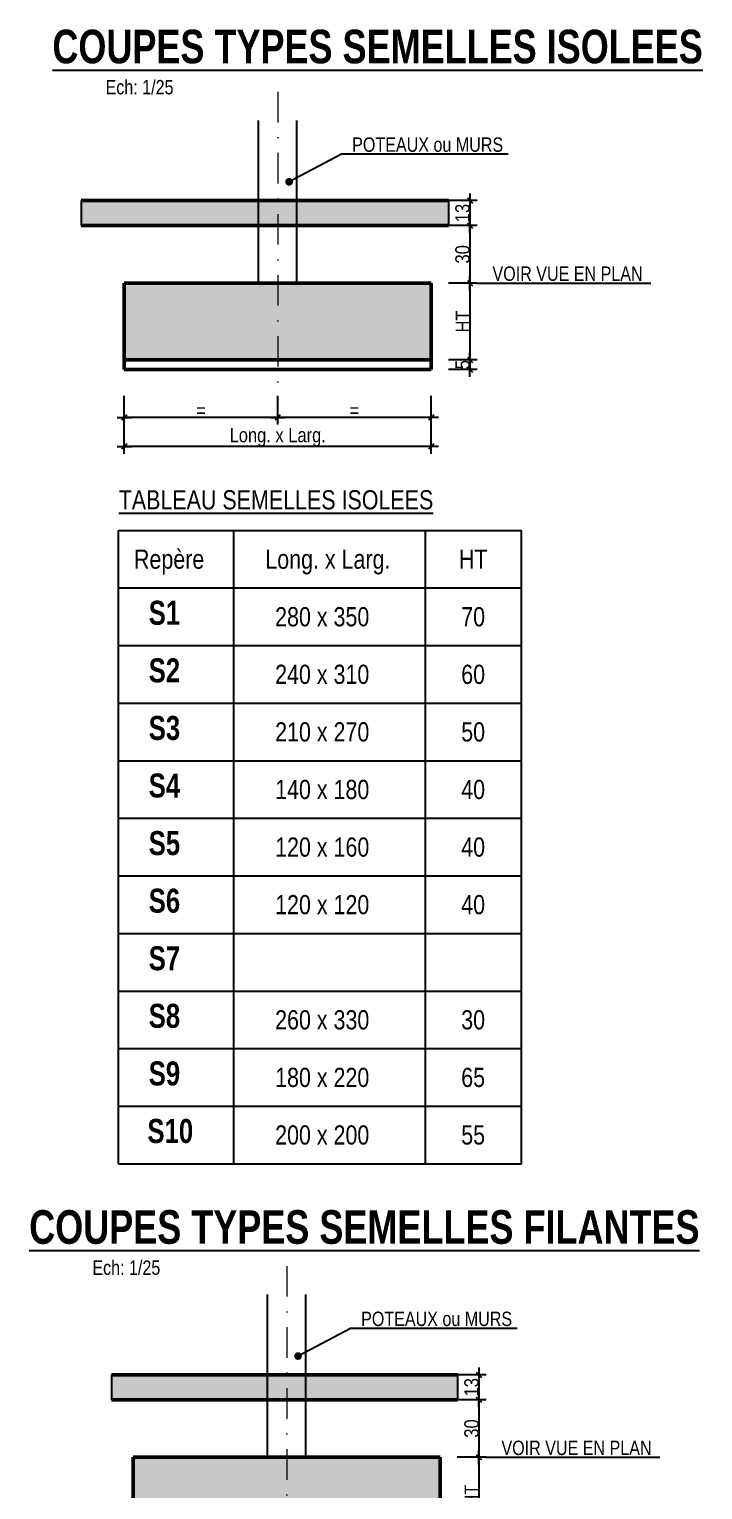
# Model space of a CAD drawing. Header units: centimetres. Extents: x 16433 to 114398, y -50094 to -12305.
# Drawn here: x 26741 to 27443, y -38168 to -36646 of the extents above; entities that cross this region are included whole.
import ezdxf
from ezdxf.enums import TextEntityAlignment as Align

# ---------------------------------------------------------------- set-up
doc = ezdxf.new("R2010")
doc.units = ezdxf.units.CM
doc.header["$LTSCALE"] = 0.5
doc.linetypes.add('TIRETPT2', pattern=[12.7, 6.35, -3.175, 0, -3.175])
doc.linetypes.add('TIRETPTX2', pattern=[50.8, 25.4, -12.7, 0, -12.7])
doc.layers.get('DEFPOINTS').update_dxf_attribs({"linetype": 'CONTINUOUS'})
for name, color, linetype in [('01_cote_gen', 4, 'CONTINUOUS'), ('01_linteaux', 2, 'CONTINUOUS'), ('01_poch_murs', 253, 'CONTINUOUS'), ('01_poch_poteaux', 250, 'CONTINUOUS'), ('01_texte', 230, 'CONTINUOUS'), ('AA_COTES', 2, 'CONTINUOUS')]:
    doc.layers.add(name, color=color, linetype=linetype)
doc.layers.add('01_murs_coup', color=5, linetype='CONTINUOUS', lineweight=60)
doc.layers.add('01_tram_axes', color=2, linetype='TIRETPTX2', lineweight=9)
doc.styles.add('impact', font='impact.ttf')
doc.styles.add('MATTE_TXT', font='arial.ttf')
doc.styles.add('STYLE2', font='ARIALN.TTF')
doc.dimstyles.new('JB25', dxfattribs={"dimscale": 0.1, "dimtxt": 150, "dimasz": 15, "dimexe": 0.1, "dimexo": 0.1, "dimgap": 0.09, "dimtad": 1, "dimdec": 1, "dimlfac": 0.5, "dimdsep": 46, "dimtxsty": 'STYLE2', "dimblk1": 'BOND_G', "dimblk2": 'BOND_D', "dimsah": 1, "dimcen": 1.5, "dimdle": 0.01, "dimse1": 1, "dimse2": 1, "dimclrd": 4, "dimclre": 2, "dimclrt": 6, "dimazin": 2, "dimtfac": 2.333333, "dimtdec": 1, "dimtix": 1, "dimtmove": 2, "dimatfit": 3, "dimldrblk": 'BOND_G', "dimfxl": 1, "dimtolj": 1, "dimtzin": 0, "dimarcsym": 0})

# ---------------------------------------------------------------- blocks, each defined once
blk = doc.blocks.new('BOND_G')
at = {"layer": 'AA_COTES', "color": 0}
for p, q in [((0, -5), (0, 15)), ((5, 0), (-5, 0)), ((1.8, 1.8), (-1.8, -1.8))]:
    blk.add_line(p, q, dxfattribs=at)
blk = doc.blocks.new('BOND_D')
at = {"layer": 'AA_COTES', "color": 0}
for p, q in [((5, 0), (-5, 0)), ((-1.8, -1.8), (1.8, 1.8)), ((0, 5), (0, -15))]:
    blk.add_line(p, q, dxfattribs=at)
blk = doc.blocks.new('*D3871')
at = {"layer": '01_poch_poteaux', "color": 4, "lineweight": -2, "transparency": 16777216}
blk.add_line((27158.5, -37050.4), (27001.5, -37050.4), dxfattribs=at)
at = {"layer": 'DEFPOINTS', "color": 0}
for p in [(27000, -37012.3), (27160, -37000.4), (27000, -37050.4)]:
    blk.add_point(p, dxfattribs=at)
at = {"layer": '01_poch_poteaux', "color": 4, "lineweight": -2, "transparency": 16777216, "xscale": 1.5, "yscale": 1.5, "zscale": 1.5, "rotation": 180}
blk.add_blockref('BOND_D', (27000, -37050.4), dxfattribs=at)
at = {"layer": '01_poch_poteaux', "color": 4, "lineweight": -2, "transparency": 16777216, "xscale": 1.5, "yscale": 1.5, "zscale": 1.5}
blk.add_blockref('BOND_G', (27160, -37050.4), dxfattribs=at)
at = {"layer": '01_poch_poteaux', "color": 6, "transparency": 16777216, "insert": (27080, -37042.9), "char_height": 15, "attachment_point": 5, "style": 'STYLE2'}
blk.add_mtext('\\A1;=', dxfattribs=at)
blk = doc.blocks.new('*D3872')
at = {"layer": '01_poch_poteaux', "color": 4, "lineweight": -2, "transparency": 16777216}
blk.add_line((26998.5, -37050.4), (26841.5, -37050.4), dxfattribs=at)
at = {"layer": 'DEFPOINTS', "color": 0}
for p in [(26840, -37012.3), (27000, -37000.4), (26840, -37050.4)]:
    blk.add_point(p, dxfattribs=at)
at = {"layer": '01_poch_poteaux', "color": 4, "lineweight": -2, "transparency": 16777216, "xscale": 1.5, "yscale": 1.5, "zscale": 1.5, "rotation": 180}
blk.add_blockref('BOND_D', (26840, -37050.4), dxfattribs=at)
at = {"layer": '01_poch_poteaux', "color": 4, "lineweight": -2, "transparency": 16777216, "xscale": 1.5, "yscale": 1.5, "zscale": 1.5}
blk.add_blockref('BOND_G', (27000, -37050.4), dxfattribs=at)
at = {"layer": '01_poch_poteaux', "color": 6, "transparency": 16777216, "insert": (26920, -37042.9), "char_height": 15, "attachment_point": 5, "style": 'STYLE2'}
blk.add_mtext('\\A1;=', dxfattribs=at)
blk = doc.blocks.new('*D3875')
at = {"layer": '01_cote_gen', "color": 4, "lineweight": -2, "transparency": 16777216}
blk.add_line((27200.4, -36825.9), (27200.4, -36848.9), dxfattribs=at)
at = {"layer": 'DEFPOINTS', "color": 0}
for p in [(27177.9, -36824.4), (27177.9, -36850.4), (27200.4, -36850.4)]:
    blk.add_point(p, dxfattribs=at)
at = {"layer": '01_cote_gen', "color": 4, "lineweight": -2, "transparency": 16777216, "xscale": 1.5, "yscale": 1.5, "zscale": 1.5}
for name, p, rotation in [('BOND_G', (27200.4, -36824.4), 90), ('BOND_D', (27200.4, -36850.4), 270)]:
    blk.add_blockref(name, p, dxfattribs=dict(at, rotation=rotation))
at = {"layer": '01_cote_gen', "color": 6, "transparency": 16777216, "insert": (27192.7, -36837.4), "char_height": 15, "attachment_point": 5, "rotation": 90, "style": 'STYLE2'}
blk.add_mtext('\\A1;13', dxfattribs=at)
blk = doc.blocks.new('*D3876')
at = {"layer": '01_cote_gen', "color": 4, "lineweight": -2, "transparency": 16777216}
blk.add_line((27200.4, -36851.9), (27200.4, -36908.9), dxfattribs=at)
at = {"layer": 'DEFPOINTS', "color": 0}
for p in [(27177.9, -36850.4), (27160, -36910.4), (27200.4, -36910.4)]:
    blk.add_point(p, dxfattribs=at)
at = {"layer": '01_cote_gen', "color": 4, "lineweight": -2, "transparency": 16777216, "xscale": 1.5, "yscale": 1.5, "zscale": 1.5}
for name, p, rotation in [('BOND_G', (27200.4, -36850.4), 90), ('BOND_D', (27200.4, -36910.4), 270)]:
    blk.add_blockref(name, p, dxfattribs=dict(at, rotation=rotation))
at = {"layer": '01_cote_gen', "color": 6, "transparency": 16777216, "insert": (27192.7, -36880.4), "char_height": 15, "attachment_point": 5, "rotation": 90, "style": 'STYLE2'}
blk.add_mtext('\\A1;30', dxfattribs=at)
blk = doc.blocks.new('*D3877')
at = {"layer": '01_cote_gen', "color": 4, "lineweight": -2, "transparency": 16777216}
blk.add_line((27158.5, -37080.7), (26841.5, -37080.7), dxfattribs=at)
at = {"layer": 'DEFPOINTS', "color": 0}
for p in [(26840, -37057.9), (27160, -37057.9), (26840, -37080.7)]:
    blk.add_point(p, dxfattribs=at)
at = {"layer": '01_cote_gen', "color": 4, "lineweight": -2, "transparency": 16777216, "xscale": 1.5, "yscale": 1.5, "zscale": 1.5, "rotation": 180}
blk.add_blockref('BOND_D', (26840, -37080.7), dxfattribs=at)
at = {"layer": '01_cote_gen', "color": 4, "lineweight": -2, "transparency": 16777216, "xscale": 1.5, "yscale": 1.5, "zscale": 1.5}
blk.add_blockref('BOND_G', (27160, -37080.7), dxfattribs=at)
at = {"layer": '01_cote_gen', "color": 6, "transparency": 16777216, "insert": (27000, -37071), "char_height": 15, "attachment_point": 5, "style": 'STYLE2'}
blk.add_mtext('\\A1;Long. x Larg.', dxfattribs=at)
blk = doc.blocks.new('*D3878')
at = {"layer": '01_cote_gen', "color": 4, "lineweight": -2, "transparency": 16777216}
blk.add_line((27200.4, -36991.9), (27200.4, -36998.9), dxfattribs=at)
at = {"layer": 'DEFPOINTS', "color": 0}
for p in [(27160, -36990.4), (27160, -37000.4), (27200.4, -37000.4)]:
    blk.add_point(p, dxfattribs=at)
at = {"layer": '01_cote_gen', "color": 4, "lineweight": -2, "transparency": 16777216, "xscale": 1.5, "yscale": 1.5, "zscale": 1.5}
for name, p, rotation in [('BOND_G', (27200.4, -36990.4), 90), ('BOND_D', (27200.4, -37000.4), 270)]:
    blk.add_blockref(name, p, dxfattribs=dict(at, rotation=rotation))
at = {"layer": '01_cote_gen', "color": 6, "transparency": 16777216, "insert": (27192.8, -36995.4), "char_height": 15, "attachment_point": 5, "rotation": 90, "style": 'STYLE2'}
blk.add_mtext('\\A1;5', dxfattribs=at)
blk = doc.blocks.new('*D3879')
at = {"layer": '01_cote_gen', "color": 4, "lineweight": -2, "transparency": 16777216}
blk.add_line((27200.4, -36911.9), (27200.4, -36988.9), dxfattribs=at)
at = {"layer": 'DEFPOINTS', "color": 0}
for p in [(27177.9, -36910.4), (27177.9, -36990.4), (27200.4, -36990.4)]:
    blk.add_point(p, dxfattribs=at)
at = {"layer": '01_cote_gen', "color": 4, "lineweight": -2, "transparency": 16777216, "xscale": 1.5, "yscale": 1.5, "zscale": 1.5}
for name, p, rotation in [('BOND_G', (27200.4, -36910.4), 90), ('BOND_D', (27200.4, -36990.4), 270)]:
    blk.add_blockref(name, p, dxfattribs=dict(at, rotation=rotation))
at = {"layer": '01_cote_gen', "color": 6, "transparency": 16777216, "insert": (27192.9, -36950.4), "char_height": 15, "attachment_point": 5, "rotation": 90, "style": 'STYLE2'}
blk.add_mtext('\\A1;HT', dxfattribs=at)
blk = doc.blocks.new('*D3880')
at = {"layer": '01_cote_gen', "color": 4, "lineweight": -2, "transparency": 16777216}
blk.add_line((27209.7, -38049.4), (27209.7, -38072.4), dxfattribs=at)
at = {"layer": 'DEFPOINTS', "color": 0}
for p in [(27187.2, -38047.9), (27187.2, -38073.9), (27209.7, -38073.9)]:
    blk.add_point(p, dxfattribs=at)
at = {"layer": '01_cote_gen', "color": 4, "lineweight": -2, "transparency": 16777216, "xscale": 1.5, "yscale": 1.5, "zscale": 1.5}
for name, p, rotation in [('BOND_G', (27209.7, -38047.9), 90), ('BOND_D', (27209.7, -38073.9), 270)]:
    blk.add_blockref(name, p, dxfattribs=dict(at, rotation=rotation))
at = {"layer": '01_cote_gen', "color": 6, "transparency": 16777216, "insert": (27202.1, -38060.9), "char_height": 15, "attachment_point": 5, "rotation": 90, "style": 'STYLE2'}
blk.add_mtext('\\A1;13', dxfattribs=at)
blk = doc.blocks.new('*D3881')
at = {"layer": '01_cote_gen', "color": 4, "lineweight": -2, "transparency": 16777216}
blk.add_line((27209.7, -38075.4), (27209.7, -38132.4), dxfattribs=at)
at = {"layer": 'DEFPOINTS', "color": 0}
for p in [(27187.2, -38073.9), (27169.3, -38133.9), (27209.7, -38133.9)]:
    blk.add_point(p, dxfattribs=at)
at = {"layer": '01_cote_gen', "color": 4, "lineweight": -2, "transparency": 16777216, "xscale": 1.5, "yscale": 1.5, "zscale": 1.5}
for name, p, rotation in [('BOND_G', (27209.7, -38073.9), 90), ('BOND_D', (27209.7, -38133.9), 270)]:
    blk.add_blockref(name, p, dxfattribs=dict(at, rotation=rotation))
at = {"layer": '01_cote_gen', "color": 6, "transparency": 16777216, "insert": (27202.1, -38103.9), "char_height": 15, "attachment_point": 5, "rotation": 90, "style": 'STYLE2'}
blk.add_mtext('\\A1;30', dxfattribs=at)
blk = doc.blocks.new('*D3884')
at = {"layer": '01_cote_gen', "color": 4, "lineweight": -2, "transparency": 16777216}
blk.add_line((27209.7, -38135.4), (27209.7, -38212.4), dxfattribs=at)
at = {"layer": 'DEFPOINTS', "color": 0}
for p in [(27187.2, -38133.9), (27187.2, -38213.9), (27209.7, -38213.9)]:
    blk.add_point(p, dxfattribs=at)
at = {"layer": '01_cote_gen', "color": 4, "lineweight": -2, "transparency": 16777216, "xscale": 1.5, "yscale": 1.5, "zscale": 1.5}
for name, p, rotation in [('BOND_G', (27209.7, -38133.9), 90), ('BOND_D', (27209.7, -38213.9), 270)]:
    blk.add_blockref(name, p, dxfattribs=dict(at, rotation=rotation))
at = {"layer": '01_cote_gen', "color": 6, "transparency": 16777216, "insert": (27202.2, -38173.9), "char_height": 15, "attachment_point": 5, "rotation": 90, "style": 'STYLE2'}
blk.add_mtext('\\A1;HT', dxfattribs=at)

msp = doc.modelspace()

# ---------------------------------------------------------------- hatches: boundary and pattern name
at = {"layer": '01_poch_murs'}
h = msp.add_hatch(color=256, dxfattribs=at)
h.dxf.hatch_style = 1
h.paths.add_polyline_path([(27177.896, -36824.409), (26795.125, -36824.407), (26795.125, -36850.407), (27177.896, -36850.409)])
h.paths.add_polyline_path([(27159.989, -36910.406), (26839.989, -36910.406), (26839.989, -36990.406), (27159.989, -36990.406)])
h = msp.add_hatch(color=256, dxfattribs=at)
h.dxf.hatch_style = 1
h.paths.add_polyline_path([(27187.238, -38047.939), (26826.537, -38047.938), (26826.537, -38073.938), (27187.238, -38073.939)])
h.paths.add_polyline_path([(27169.331, -38133.936), (26849.331, -38133.936), (26849.331, -38213.936), (27169.331, -38213.936)])

# ---------------------------------------------------------------- linework, layer by layer
at = {"layer": '01_linteaux'}
for p, q in [((26979.989, -36910.406), (26979.989, -36740.817)), ((27019.989, -36910.406), (27019.989, -36740.817)), ((26989.331, -38133.936), (26989.331, -37964.348)), ((27029.331, -38133.936), (27029.331, -37964.348))]:
    msp.add_line(p, q, dxfattribs=at)
at = {"layer": '01_murs_coup', "linetype": 'Continuous', "lineweight": 50}
for p, q in [((26795.125, -36824.407), (27177.896, -36824.409)), ((26795.125, -36850.407), (27177.896, -36850.409)), ((27159.989, -36910.406), (26839.989, -36910.406)), ((26839.989, -36910.406), (26839.989, -37000.406)), ((27159.989, -37000.406), (27159.989, -36910.406)), ((27159.989, -36990.406), (26839.989, -36990.406)), ((27159.989, -37000.406), (26839.989, -37000.406)), ((26826.537, -38047.938), (27187.238, -38047.939)), ((26826.537, -38073.938), (27187.238, -38073.939)), ((27169.331, -38133.936), (26849.331, -38133.936)), ((26849.331, -38133.936), (26849.331, -38223.936)), ((27169.331, -38223.936), (27169.331, -38133.936))]:
    msp.add_line(p, q, dxfattribs=at)
at = {"layer": '01_poch_murs'}
for p, q in [((26795.125, -36824.407), (26795.125, -36850.407)), ((27177.896, -36824.409), (27177.896, -36850.409)), ((26826.537, -38047.938), (26826.537, -38073.938)), ((27187.238, -38047.939), (27187.238, -38073.939))]:
    msp.add_line(p, q, dxfattribs=at)
at = {"layer": '01_texte'}
for p, q in [((27067.187, -36775.776), (27011.844, -36804.873)), ((27067.187, -36775.776), (27240.32, -36775.776)), ((27207.292, -36910.406), (27388.921, -36910.406)), ((26834.159, -37168.1), (26954.159, -37168.1)), ((26834.159, -37228.1), (26834.159, -37168.1)), ((26954.159, -37168.1), (27154.159, -37168.1)), ((26954.159, -37228.1), (26954.159, -37168.1)), ((27154.159, -37168.1), (27254.159, -37168.1)), ((27154.159, -37228.1), (27154.159, -37168.1)), ((27154.159, -37228.1), (27154.159, -37168.1)), ((27254.159, -37228.1), (27254.159, -37168.1)), ((26834.159, -37228.1), (26954.159, -37228.1)), ((26834.159, -37288.1), (26834.159, -37228.1)), ((26954.159, -37228.1), (27154.159, -37228.1)), ((26954.159, -37288.1), (26954.159, -37228.1)), ((27154.159, -37228.1), (27254.159, -37228.1)), ((27154.159, -37288.1), (27154.159, -37228.1)), ((27154.159, -37288.1), (27154.159, -37228.1)), ((27254.159, -37288.1), (27254.159, -37228.1)), ((26834.159, -37288.1), (26954.159, -37288.1)), ((26834.159, -37348.1), (26834.159, -37288.1)), ((26954.159, -37288.1), (27154.159, -37288.1)), ((26954.159, -37348.1), (26954.159, -37288.1)), ((27154.159, -37288.1), (27254.159, -37288.1)), ((27154.159, -37348.1), (27154.159, -37288.1)), ((27154.159, -37348.1), (27154.159, -37288.1)), ((27254.159, -37348.1), (27254.159, -37288.1)), ((26834.159, -37348.1), (26954.159, -37348.1)), ((26834.159, -37408.1), (26834.159, -37348.1)), ((26954.159, -37348.1), (27154.159, -37348.1)), ((26954.159, -37408.1), (26954.159, -37348.1)), ((27154.159, -37348.1), (27254.159, -37348.1)), ((27154.159, -37408.1), (27154.159, -37348.1)), ((27154.159, -37408.1), (27154.159, -37348.1)), ((27254.159, -37408.1), (27254.159, -37348.1)), ((26834.159, -37408.1), (26954.159, -37408.1)), ((26834.159, -37468.1), (26834.159, -37408.1)), ((26954.159, -37408.1), (27154.159, -37408.1)), ((26954.159, -37468.1), (26954.159, -37408.1)), ((27154.159, -37408.1), (27254.159, -37408.1)), ((27154.159, -37468.1), (27154.159, -37408.1)), ((27154.159, -37468.1), (27154.159, -37408.1)), ((27254.159, -37468.1), (27254.159, -37408.1)), ((26834.159, -37468.1), (26954.159, -37468.1)), ((26834.159, -37528.1), (26834.159, -37468.1)), ((26954.159, -37468.1), (27154.159, -37468.1)), ((26954.159, -37528.1), (26954.159, -37468.1)), ((27154.159, -37468.1), (27254.159, -37468.1)), ((27154.159, -37528.1), (27154.159, -37468.1)), ((27154.159, -37528.1), (27154.159, -37468.1)), ((27254.159, -37528.1), (27254.159, -37468.1)), ((26834.159, -37528.1), (26954.159, -37528.1)), ((26834.159, -37588.1), (26834.159, -37528.1)), ((26954.159, -37528.1), (27154.159, -37528.1)), ((26954.159, -37588.1), (26954.159, -37528.1)), ((27154.159, -37528.1), (27254.159, -37528.1)), ((27154.159, -37588.1), (27154.159, -37528.1)), ((27154.159, -37588.1), (27154.159, -37528.1)), ((27254.159, -37588.1), (27254.159, -37528.1)), ((26834.159, -37588.1), (26954.159, -37588.1)), ((26834.159, -37648.1), (26834.159, -37588.1)), ((26954.159, -37588.1), (27154.159, -37588.1)), ((26954.159, -37648.1), (26954.159, -37588.1)), ((27154.159, -37588.1), (27254.159, -37588.1)), ((27154.159, -37648.1), (27154.159, -37588.1)), ((27154.159, -37648.1), (27154.159, -37588.1)), ((27254.159, -37648.1), (27254.159, -37588.1)), ((26834.159, -37648.1), (26954.159, -37648.1)), ((26834.159, -37708.1), (26834.159, -37648.1)), ((26954.159, -37648.1), (27154.159, -37648.1)), ((26954.159, -37708.1), (26954.159, -37648.1)), ((27154.159, -37648.1), (27254.159, -37648.1)), ((27154.159, -37708.1), (27154.159, -37648.1)), ((27154.159, -37708.1), (27154.159, -37648.1)), ((27254.159, -37708.1), (27254.159, -37648.1)), ((26834.159, -37708.1), (26954.159, -37708.1)), ((26834.159, -37768.1), (26834.159, -37708.1)), ((26954.159, -37708.1), (27154.159, -37708.1)), ((26954.159, -37768.1), (26954.159, -37708.1)), ((27154.159, -37708.1), (27254.159, -37708.1)), ((27154.159, -37768.1), (27154.159, -37708.1)), ((27154.159, -37768.1), (27154.159, -37708.1)), ((27254.159, -37768.1), (27254.159, -37708.1)), ((26834.159, -37768.1), (26954.159, -37768.1)), ((26834.159, -37828.1), (26834.159, -37768.1)), ((26954.159, -37768.1), (27154.159, -37768.1)), ((26954.159, -37828.1), (26954.159, -37768.1)), ((27154.159, -37768.1), (27254.159, -37768.1)), ((27154.159, -37828.1), (27154.159, -37768.1)), ((27154.159, -37828.1), (27154.159, -37768.1)), ((27254.159, -37828.1), (27254.159, -37768.1)), ((26834.159, -37828.1), (26954.159, -37828.1)), ((26954.159, -37828.1), (27154.159, -37828.1)), ((27154.159, -37828.1), (27254.159, -37828.1)), ((27076.529, -37999.307), (27021.186, -38028.404)), ((27076.529, -37999.307), (27249.662, -37999.307)), ((27216.634, -38133.936), (27398.263, -38133.936))]:
    msp.add_line(p, q, dxfattribs=at)
at = {"layer": '01_texte', "const_width": 4}
for points in [[(27009.844, -36804.873, 1), (27013.844, -36804.873, 1)], [(27019.186, -38028.404, 1), (27023.186, -38028.404, 1)]]:
    msp.add_lwpolyline(points, format="xyb", close=True, dxfattribs=at)
at = {"layer": '01_tram_axes', "linetype": 'TIRETPT2', "ltscale": 10}
for p, q in [((26999.989, -36711.231), (26999.989, -37057.869)), ((27009.331, -37934.762), (27009.331, -38281.399))]:
    msp.add_line(p, q, dxfattribs=at)

# ---------------------------------------------------------------- block references
at = {"layer": '01_cote_gen', "color": 4, "xscale": 1.5, "yscale": 1.5, "zscale": 1.5}
for name, p, rotation in [('BOND_G', (27200.396, -36910.406), 90), ('BOND_D', (27200.396, -36990.406), 270), ('BOND_G', (27209.738, -38133.936), 90)]:
    msp.add_blockref(name, p, dxfattribs=dict(at, rotation=rotation))

# ---------------------------------------------------------------- texts
at = {"layer": '01_texte', "style": 'impact'}
for s, height, p in [('%%UCOUPES TYPES SEMELLES ISOLEES', 35, (27104.094, -36691.87)), ('S1', 25, (26881.887, -37273.9)), ('S2', 25, (26881.887, -37333.9)), ('S3', 25, (26881.887, -37393.9)), ('S4', 25, (26881.887, -37453.9)), ('S5', 25, (26881.887, -37513.9)), ('S6', 25, (26881.887, -37573.9)), ('S7', 25, (26881.887, -37633.9)), ('S8', 25, (26881.887, -37693.9)), ('S9', 25, (26881.887, -37753.9)), ('S10', 25, (26888.007, -37813.9)), ('%%UCOUPES TYPES SEMELLES FILANTES', 35, (27090.319, -37921.931))]:
    msp.add_text(s, height=height, dxfattribs=at).set_placement(p, align=Align.BOTTOM_CENTER)
at = {"layer": '01_texte', "style": 'MATTE_TXT', "width": 0.8}
for s, height, p in [('Ech: 1/25', 15, (26855.935, -36718.237)), ('POTEAUX ou MURS', 15, (27156.284, -36778.104)), ('VOIR VUE EN PLAN', 15, (27302.111, -36912.559)), ('%%UTABLEAU SEMELLES ISOLEES', 20, (26998.212, -37152.191)), ('Repère', 20, (26886.805, -37214.042)), ('Long. x Larg.', 20, (27052.276, -37214.042)), ('HT', 20, (27203.702, -37214.042)), ('280 x 350', 20, (27046.368, -37274.042)), ('70', 20, (27203.702, -37274.042)), ('240 x 310', 20, (27046.368, -37334.042)), ('60', 20, (27203.702, -37334.042)), ('210 x 270', 20, (27046.368, -37394.042)), ('50', 20, (27203.702, -37394.042)), ('140 x 180', 20, (27046.368, -37454.042)), ('40', 20, (27203.702, -37454.042)), ('120 x 160', 20, (27046.368, -37514.042)), ('40', 20, (27203.702, -37514.042)), ('120 x 120', 20, (27046.368, -37574.042)), ('40', 20, (27203.702, -37574.042)), ('260 x 330', 20, (27046.368, -37694.042)), ('30', 20, (27203.702, -37694.042)), ('180 x 220', 20, (27046.368, -37754.042)), ('65', 20, (27203.702, -37754.042)), ('200 x 200', 20, (27046.368, -37814.042)), ('55', 20, (27203.702, -37814.042)), ('Ech: 1/25', 15, (26842.161, -37948.298)), ('POTEAUX ou MURS', 15, (27165.626, -38001.634)), ('VOIR VUE EN PLAN', 15, (27311.453, -38136.09))]:
    msp.add_text(s, height=height, dxfattribs=at).set_placement(p, align=Align.BOTTOM_CENTER)

# ---------------------------------------------------------------- dimensions: what is measured, and where the dimension line sits
at = {"layer": '01_cote_gen'}
for base, p1, p2, picture, middle in [((27200.396, -36850.409), (27177.896, -36824.409), (27177.896, -36850.409), '*D3875', (27192.729, -36837.409)), ((27200.396, -36910.406), (27177.896, -36850.409), (27159.989, -36910.406), '*D3876', (27192.729, -36880.407)), ((27200.396, -37000.406), (27159.989, -36990.406), (27159.989, -37000.406), '*D3878', (27192.759, -36995.406)), ((27209.738, -38073.939), (27187.238, -38047.939), (27187.238, -38073.939), '*D3880', (27202.071, -38060.939)), ((27209.738, -38133.936), (27187.238, -38073.939), (27169.331, -38133.936), '*D3881', (27202.071, -38103.938))]:
    dim = msp.add_linear_dim(base=base, p1=p1, p2=p2, angle=90, dimstyle='JB25', dxfattribs=at)
    dim.commit()
    dim.dimension.update_dxf_attribs({"geometry": picture, "text_midpoint": middle})
for base, p1, p2, picture, middle in [((27200.396, -36990.406), (27177.896, -36910.406), (27177.896, -36990.406), '*D3879', (27192.887, -36950.406)), ((27209.738, -38213.936), (27187.238, -38133.936), (27187.238, -38213.936), '*D3884', (27202.229, -38173.936))]:
    dim = msp.add_linear_dim(base=base, p1=p1, p2=p2, angle=90, text='HT', dimstyle='JB25', dxfattribs=at)
    dim.commit()
    dim.dimension.update_dxf_attribs({"geometry": picture, "text_midpoint": middle})
dim = msp.add_linear_dim(base=(26839.989, -37080.677), p1=(27159.989, -37057.869), p2=(26839.989, -37057.869), text='Long. x Larg.', dimstyle='JB25', dxfattribs=at)
dim.commit()
dim.dimension.update_dxf_attribs({"geometry": '*D3877', "text_midpoint": (26999.989, -37070.963)})
at = {"layer": '01_poch_poteaux'}
for base, p1, p2, picture, middle in [((26839.989, -37050.369), (26999.989, -37000.406), (26839.989, -37012.313), '*D3872', (26919.989, -37042.86)), ((26999.989, -37050.369), (27159.989, -37000.406), (26999.989, -37012.313), '*D3871', (27079.989, -37042.86))]:
    dim = msp.add_linear_dim(base=base, p1=p1, p2=p2, text='=', dimstyle='JB25', dxfattribs=at)
    dim.commit()
    dim.dimension.update_dxf_attribs({"geometry": picture, "text_midpoint": middle})

doc.saveas('drawing.dxf')
